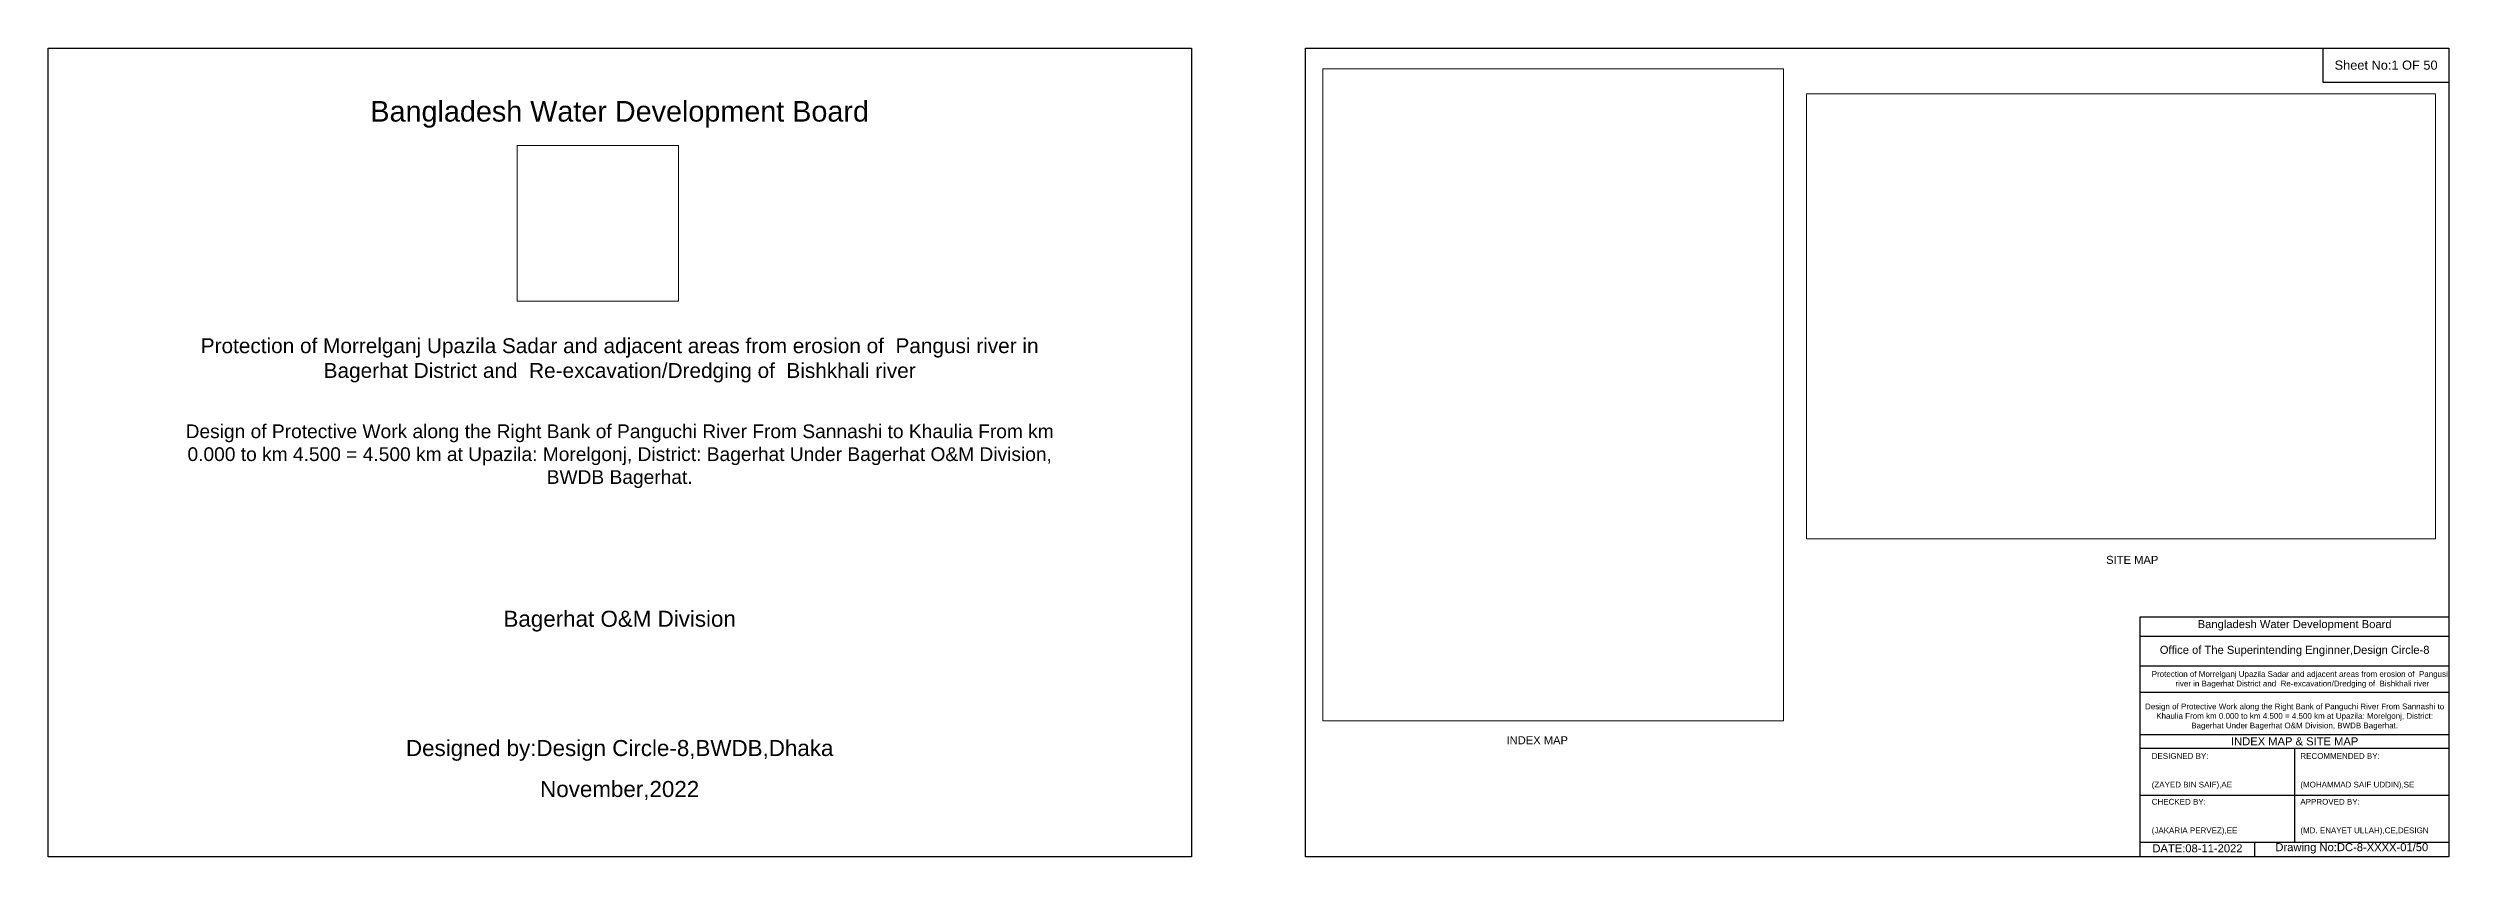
# Model space of a CAD drawing. Header units: inches. Extents: x 89000 to 267201, y -7461 to 18033.
# Drawn here: x 89000 to 110000, y -7071 to 0 of the extents above; entities that cross this region are included whole.
import ezdxf

# ---------------------------------------------------------------- set-up
doc = ezdxf.new("R2010")
doc.units = ezdxf.units.IN
doc.header["$LTSCALE"] = 7
doc.header["$MEASUREMENT"] = 0
doc.layers.add('Cross Section Labels', color=7, linetype='Continuous', lineweight=9)
doc.styles.get("Standard").update_dxf_attribs({"font": 'arial.ttf'})
picture_1 = doc.add_image_def('image1.jpg', size_in_pixel=(3507, 4960))
picture_2 = doc.add_image_def('image2.jpg', size_in_pixel=(4960, 3507))
picture_3 = doc.add_image_def('image3.png', size_in_pixel=(251, 242))

msp = doc.modelspace()

# ---------------------------------------------------------------- linework, layer by layer
for points in [[(89000, 0), (99000, 0), (99000, -7071), (89000, -7071)], [(100000, 0), (110000, 0), (110000, -7071), (100000, -7071)], [(108900, 0), (110000, 0), (110000, -300), (108900, -300)]]:
    msp.add_lwpolyline(points, close=True)
for points in [[(107300, -7071), (107300, -4971), (110000, -4971)], [(107300, -5141), (110000, -5141)], [(107300, -5401), (110000, -5401)], [(107300, -5631), (110000, -5631)], [(107300, -6001), (110000, -6001)], [(107300, -6121), (110000, -6121)], [(108650, -6121), (108650, -6941)], [(107300, -6531), (110000, -6531)], [(107300, -6941), (110000, -6941)], [(108300, -6941), (108300, -7071)]]:
    msp.add_lwpolyline(points)

# ---------------------------------------------------------------- texts
at = {"attachment_point": 5}
for s, insert, char_height in [('Sheet No:1 OF 50', (109450, -150), 80), ('Bangladesh Water Development Board', (94000, -580), 180), ('Bangladesh Water Development Board', (108650, -5046), 70), ('Office of The Superintending Enginner,Design Circle-8', (108650, -5271), 70), ('Designed by:Design Circle-8,BWDB,Dhaka', (94000, -6140), 140), ('November,2022', (94000, -6490), 140)]:
    msp.add_mtext(s, dxfattribs=dict(at, insert=insert, char_height=char_height))
for s, insert, char_height, width, attachment_point in [('Protection of Morrelganj Upazila Sadar and adjacent areas from erosion of  Pangusi river in Bagerhat District and  Re-excavation/Dredging of  Bishkhali river', (94000, -2730), 130, 8000, 5), ('Design of Protective Work along the Right Bank of Panguchi River From Sannashi to Khaulia From km 0.000 to km 4.500 = 4.500 km at Upazila: Morelgonj, District: Bagerhat Under Bagerhat O&M Division, BWDB Bagerhat.', (94000, -3290), 120, 8000, 2), ('SITE MAP', (107229.83558, -4474.38987), 70, 2800, 5), ('Bagerhat O&M Division', (94000, -5010), 140, 8000, 5), ('\\pi-45,l135;Protection of Morrelganj Upazila Sadar and adjacent areas from erosion of  Pangusi river in Bagerhat District and  Re-excavation/Dredging of  Bishkhali river', (108650, -5521), 50, 2700, 5), ('Design of Protective Work along the Right Bank of Panguchi River From Sannashi to Khaulia From km 0.000 to km 4.500 = 4.500 km at Upazila: Morelgonj, District: Bagerhat Under Bagerhat O&M Division, BWDB Bagerhat.', (108650, -5846), 50, 2700, 5), ('INDEX MAP ', (102025.55169, -6051.07679), 70, 2800, 5), ('INDEX MAP & SITE MAP', (108650, -6061), 70, 2800, 5), ('DESIGNED BY:^J^J^J(ZAYED BIN SAIF),AE', (107400, -6321), 50, 1400, 4), ('RECOMMENDED BY:^J^J^J(MOHAMMAD SAIF UDDIN),SE', (108700, -6321), 50, 1400, 4), ('CHECKED BY:^J^J^J(JAKARIA PERVEZ),EE', (107400, -6721), 50, 1400, 4), ('APPROVED BY:^J^J^J(MD. ENAYET ULLAH),CE,DESIGN', (108700, -6721), 50, 1400, 4), ('DATE:08-11-2022', (107800, -6996), 70, 1400, 5), ('Drawing No:DC-8-XXXX-01/50', (109150, -6996), 70, 2200, 5)]:
    msp.add_mtext(s, dxfattribs=dict(insert=insert, char_height=char_height, width=width, attachment_point=attachment_point))

# ---------------------------------------------------------------- pictures from other files: only their frames are drawn
at = {"layer": 'Cross Section Labels'}
image = msp.add_image(picture_1, insert=(100150.52281, -5881.28675), size_in_units=(4030.02268, 5699.71842), dxfattribs=at)
image.dxf.flags = 7
image = msp.add_image(picture_2, insert=(104381.67185, -4290.38525), size_in_units=(5501.63946, 3889.96967), dxfattribs=at)
image.dxf.flags = 7
image = msp.add_image(picture_3, insert=(93103.21215, -2213.50956), size_in_units=(1411.22521, 1360.62351), dxfattribs=at)
image.dxf.flags = 7

doc.saveas('drawing.dxf')
